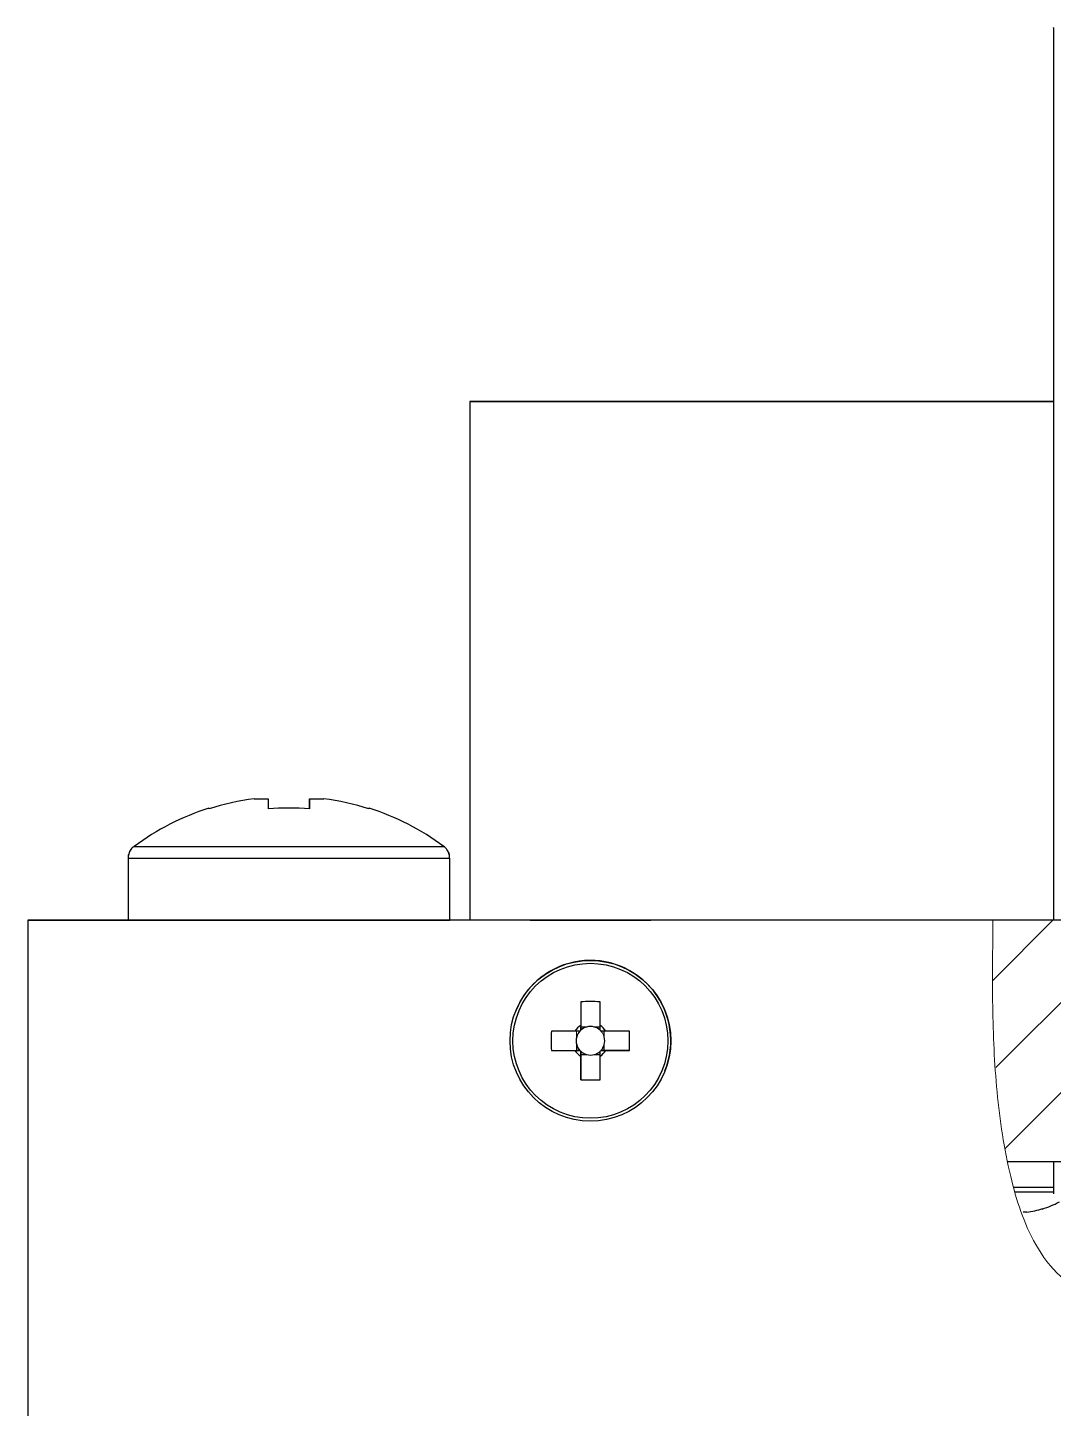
# Model space of a CAD drawing. Header units: millimetres. Extents: x 0 to 841, y -10 to 594.
# Drawn here: x 92.02 to 117.54, y 368.05 to 402.4 of the extents above; entities that cross this region are included whole.
import ezdxf

# ---------------------------------------------------------------- set-up
doc = ezdxf.new("R2010")
doc.units = ezdxf.units.MM

msp = doc.modelspace()

# ---------------------------------------------------------------- hatches: boundary and pattern name
at = {"linetype": 'Continuous', "lineweight": 18}
h = msp.add_hatch(dxfattribs=at)
h.set_pattern_fill('ANSI31', scale=0.5, style=0)
edge = h.paths.add_edge_path(flags=0)
edge.add_line((116.393, 374.199), (118.739, 374.199))
edge.add_spline(control_points=[(118.739, 374.199), (118.739, 375.666), (118.739, 377.133), (118.739, 378.6), (118.739, 379.133), (118.739, 379.666), (118.739, 380.199)], knot_values=[0, 0, 0, 0, 0.0044, 0.0044, 0.0044, 0.006, 0.006, 0.006, 0.006], weights=[1, 1, 1, 1, 1, 1, 1], degree=3, periodic=0)
edge.add_line((118.739, 380.199), (116.034, 380.199))
edge.add_spline(control_points=[(116.034, 380.199), (116.003, 377.966), (116.061, 375.857), (116.393, 374.199)], knot_values=[0.458811, 0.458811, 0.458811, 0.458811, 0.49513, 0.49513, 0.49513, 0.49513], weights=[1, 1, 1, 1], degree=3, periodic=0)

# ---------------------------------------------------------------- linework, layer by layer
at = {"color": 7, "linetype": 'Continuous', "lineweight": 25}
for p, q in [((117.537, 402.4), (117.536, 380.199)), ((103.016, 393.1), (103.016, 380.2)), ((99.033, 383.221), (99.033, 382.966)), ((99.033, 382.967), (99.033, 383.221)), ((99.033, 382.968), (99.033, 382.967)), ((100.502, 382.968), (100.502, 382.968)), ((94.518, 381.745), (94.518, 381.744)), ((94.518, 381.744), (94.518, 380.199)), ((102.518, 381.744), (102.518, 381.745)), ((102.518, 380.199), (102.518, 381.744)), ((92.018, 380.199), (92.016, 242.199)), ((94.518, 380.2), (92.018, 380.2)), ((92.018, 380.2), (92.018, 380.2)), ((92.018, 380.2), (92.018, 380.199)), ((94.518, 380.2), (92.018, 380.2)), ((116.034, 380.199), (92.018, 380.199)), ((92.018, 380.199), (92.018, 380.199)), ((92.018, 380.199), (98.518, 380.199)), ((103.016, 380.2), (102.518, 380.2)), ((118.739, 380.199), (116.077, 380.199)), ((105.778, 378.169), (105.778, 377.541)), ((106.258, 377.583), (106.258, 378.169)), ((104.162, 377.946), (104.162, 377.946)), ((105.778, 377.461), (105.778, 377.541)), ((105.921, 377.541), (105.778, 377.541)), ((106.258, 377.541), (106.115, 377.541)), ((105.634, 377.439), (105.047, 377.439)), ((106.36, 377.296), (106.36, 377.439)), ((105.047, 376.959), (105.634, 376.959)), ((105.047, 376.959), (105.676, 376.959)), ((105.676, 377.102), (105.676, 376.959)), ((105.755, 376.959), (105.676, 376.959)), ((105.778, 376.857), (105.778, 376.937)), ((105.778, 376.229), (105.778, 376.857)), ((105.778, 376.857), (105.921, 376.857)), ((105.778, 376.816), (105.778, 376.229)), ((106.115, 376.857), (106.258, 376.857)), ((106.36, 376.959), (106.28, 376.959)), ((106.36, 376.959), (106.36, 377.102)), ((106.988, 376.959), (106.36, 376.959)), ((107.873, 376.452), (107.873, 376.452)), ((116.393, 374.199), (118.739, 374.199)), ((117.536, 374.199), (117.536, 373.389)), ((117.538, 374.199), (117.536, 374.199)), ((117.538, 373.389), (117.536, 373.389)), ((116.873, 372.934), (116.782, 372.934))]:
    msp.add_line(p, q, dxfattribs=at)
at = {"color": 8, "linetype": 'Continuous', "lineweight": 25}
for p, q in [((94.664, 382.035), (94.665, 382.035)), ((102.368, 382.035), (102.371, 382.035))]:
    msp.add_line(p, q, dxfattribs=at)
at = {"color": 7, "linetype": 'Continuous', "lineweight": 18}
for p, q in [((92.018, 380.199), (116.034, 380.199)), ((116.034, 380.199), (116.034, 380.199)), ((105.676, 377.439), (105.676, 377.296))]:
    msp.add_line(p, q, dxfattribs=at)
at = {"color": 7, "linetype": 'Continuous', "lineweight": 25, "flags": 128}
for points in [[(117.537, 393.099), (117.36, 393.099), (116.811, 393.099), (116.115, 393.099), (115.288, 393.099), (114.349, 393.099), (113.32, 393.099), (112.225, 393.099), (111.09, 393.099), (109.942, 393.1), (108.807, 393.1), (107.713, 393.1), (106.684, 393.1), (105.744, 393.1), (104.917, 393.1), (104.221, 393.1), (103.672, 393.1), (103.284, 393.1), (103.066, 393.1), (103.022, 393.1), (103.153, 393.1), (103.458, 393.1), (103.927, 393.1), (104.552, 393.1), (105.316, 393.1), (106.201, 393.1), (107.188, 393.1), (108.253, 393.1), (109.371, 393.1), (110.354, 393.1)], [(110.353, 393.1), (110.139, 393.1), (109.405, 393.1), (108.73, 393.1), (108.152, 393.1), (107.702, 393.1), (107.403, 393.1), (107.272, 393.1), (107.316, 393.1), (107.532, 393.1), (107.909, 393.1), (108.427, 393.1), (109.058, 393.1), (109.767, 393.1), (110.516, 393.1)], [(110.679, 393.1), (110.516, 393.103), (110.352, 393.1)], [(110.516, 393.1), (111.266, 393.1), (111.975, 393.1), (112.605, 393.1), (113.123, 393.1), (113.5, 393.1), (113.717, 393.1), (113.761, 393.1), (113.63, 393.1), (113.331, 393.1), (112.88, 393.1), (112.302, 393.1), (111.628, 393.1), (110.894, 393.1), (110.679, 393.1)], [(110.678, 393.1), (111.661, 393.1), (112.779, 393.1), (113.844, 393.1), (114.831, 393.1), (115.717, 393.1), (116.481, 393.1), (117.105, 393.099), (117.537, 393.099)], [(96.533, 382.968), (96.529, 382.976), (96.526, 382.982), (96.524, 382.985), (96.524, 382.987), (96.524, 382.987)], [(96.533, 382.968), (96.529, 382.976), (96.526, 382.981), (96.524, 382.985), (96.524, 382.986), (96.524, 382.986)], [(97.65, 383.221), (97.684, 383.221), (97.721, 383.221), (97.761, 383.221), (97.804, 383.221), (97.85, 383.221), (97.899, 383.221), (97.95, 383.221), (98.003, 383.221)], [(97.65, 383.221), (97.684, 383.221), (97.721, 383.221), (97.761, 383.221), (97.804, 383.221), (97.85, 383.221), (97.899, 383.221), (97.95, 383.221), (98.003, 383.221)], [(98.003, 383.221), (98.003, 383.2), (98.003, 383.176), (98.003, 383.149), (98.003, 383.119), (98.003, 383.086), (98.003, 383.049), (98.003, 383.01), (98.003, 382.967)], [(99.033, 383.221), (99.033, 383.2), (99.033, 383.176), (99.033, 383.149), (99.033, 383.119), (99.033, 383.086), (99.033, 383.049), (99.033, 383.01), (99.033, 382.968)], [(99.033, 382.967), (99.033, 383.01), (99.033, 383.049), (99.033, 383.085), (99.033, 383.119), (99.033, 383.149), (99.033, 383.176), (99.033, 383.2), (99.033, 383.221)], [(99.033, 383.221), (99.086, 383.221), (99.137, 383.221), (99.185, 383.221), (99.231, 383.221), (99.274, 383.221), (99.315, 383.221), (99.352, 383.221), (99.385, 383.221)], [(99.033, 383.221), (99.086, 383.221), (99.137, 383.221), (99.185, 383.221), (99.231, 383.221), (99.274, 383.221), (99.315, 383.221), (99.352, 383.221), (99.385, 383.221)], [(100.502, 382.968), (100.506, 382.976), (100.509, 382.982), (100.511, 382.985), (100.511, 382.987), (100.511, 382.985), (100.509, 382.982), (100.506, 382.976), (100.502, 382.968)], [(100.502, 382.967), (100.506, 382.976), (100.509, 382.981), (100.511, 382.985), (100.511, 382.986), (100.511, 382.985), (100.509, 382.981), (100.506, 382.976), (100.502, 382.967)], [(94.518, 380.199), (94.605, 380.199), (94.864, 380.199), (95.282, 380.199), (95.841, 380.199), (96.518, 380.199), (97.282, 380.199), (98.1, 380.199), (98.936, 380.199), (99.754, 380.199), (100.518, 380.199), (101.194, 380.199), (101.754, 380.199), (102.172, 380.199), (102.43, 380.199), (102.518, 380.199)], [(117.536, 380.199), (117.36, 380.199), (116.811, 380.199), (116.115, 380.199), (115.288, 380.199), (114.349, 380.199), (113.32, 380.199), (112.225, 380.2), (111.09, 380.2), (109.942, 380.2), (108.807, 380.2), (107.712, 380.2), (106.683, 380.2), (105.744, 380.2), (104.917, 380.2), (104.221, 380.2), (103.672, 380.2), (103.284, 380.2), (103.066, 380.2), (103.016, 380.2)], [(104.518, 380.199), (104.54, 380.199), (104.719, 380.199), (105.053, 380.199), (105.505, 380.199), (106.018, 380.199)], [(106.018, 380.199), (105.566, 380.199), (105.176, 380.199), (104.899, 380.199), (104.773, 380.199), (104.815, 380.199), (105.02, 380.199), (105.36, 380.199), (105.604, 380.199)], [(107.268, 380.199), (107.262, 380.199), (107.137, 380.199), (106.86, 380.199), (106.469, 380.199), (106.018, 380.199)], [(106.018, 380.199), (106.531, 380.199), (106.982, 380.199), (107.317, 380.199), (107.495, 380.199), (107.518, 380.199)], [(105.778, 378.169), (105.778, 378.098), (105.778, 378.025), (105.778, 377.952), (105.778, 377.879), (105.778, 377.806), (105.778, 377.732), (105.778, 377.657), (105.778, 377.583)], [(106.988, 377.439), (106.916, 377.439), (106.844, 377.439), (106.771, 377.439), (106.698, 377.439), (106.624, 377.439), (106.55, 377.439), (106.476, 377.439), (106.401, 377.439)], [(106.258, 376.229), (106.258, 376.301), (106.258, 376.373), (106.258, 376.446), (106.258, 376.519), (106.258, 376.593), (106.258, 376.667), (106.258, 376.741), (106.258, 376.816)], [(106.401, 376.959), (106.476, 376.959), (106.55, 376.959), (106.624, 376.959), (106.698, 376.959), (106.771, 376.959), (106.844, 376.959), (106.916, 376.959), (106.988, 376.959)], [(117.271, 373.023), (117.268, 373.019), (117.265, 373.015), (117.262, 373.013), (117.257, 373.013), (117.252, 373.013), (117.247, 373.015), (117.246, 373.016)]]:
    msp.add_lwpolyline(points, dxfattribs=at)
at = {"color": 8, "linetype": 'Continuous', "lineweight": 25, "flags": 128}
for points in [[(94.664, 382.034), (94.754, 382.034), (95.02, 382.034), (95.45, 382.034), (96.023, 382.034), (96.713, 382.034), (97.487, 382.034), (98.309, 382.034), (99.141, 382.034), (99.944, 382.034), (100.68, 382.034), (101.315, 382.034), (101.82, 382.034), (102.169, 382.034), (102.349, 382.034), (102.371, 382.034)], [(94.518, 381.744), (94.605, 381.744), (94.864, 381.744), (95.282, 381.744), (95.841, 381.744), (96.518, 381.744), (97.282, 381.744), (98.1, 381.744), (98.936, 381.744), (99.754, 381.744), (100.518, 381.744), (101.194, 381.744), (101.754, 381.744), (102.172, 381.744), (102.43, 381.744), (102.518, 381.744), (102.518, 381.744)], [(117.536, 373.55), (117.493, 373.55), (117.029, 373.55), (116.554, 373.55)], [(117.536, 373.432), (117.389, 373.432), (116.902, 373.432), (116.589, 373.432)]]:
    msp.add_lwpolyline(points, dxfattribs=at)
at = {"color": 7, "linetype": 'Continuous', "lineweight": 25}
for radius in [2, 1.928]:
    msp.add_circle((106.018, 377.199), radius, dxfattribs=at)
for centre, radius, start, end in [((98.518, 376.799), 6.5, 107.862, 126.3577), ((98.518, 376.799), 6.48, 97.6961, 107.8345), ((98.518, 376.799), 6.48, 97.6961, 107.8345), ((98.518, 376.8), 6.48, 97.6961, 107.8345), ((98.518, 375.809), 7.177, 85.8847, 94.1141), ((98.518, 375.808), 7.178, 85.8851, 94.1137), ((98.518, 375.809), 7.177, 85.8847, 94.1141), ((98.518, 376.799), 6.48, 72.1642, 82.3026), ((98.518, 376.8), 6.48, 72.1642, 82.3026), ((98.518, 376.799), 6.48, 72.1642, 82.3026), ((98.518, 376.799), 6.5, 53.641, 72.1368), ((106.018, 377.199), 2, 338.0686, 158.0686), ((106.018, 371.097), 7.076, 88.0568, 91.9441), ((106.018, 377.199), 0.453, 122.0282, 147.9725), ((106.018, 377.199), 0.356, 105.8324, 132.4627), ((106.018, 377.199), 0.356, 74.1683, 105.8324), ((106.018, 377.199), 0.356, 47.538, 74.1683), ((106.018, 377.199), 0.453, 32.0282, 57.9725), ((112.117, 377.199), 7.074, 178.0557, 181.9443), ((106.018, 377.199), 0.355, 164.1683, 195.8324), ((106.018, 377.199), 0.355, 137.538, 164.1683), ((106.018, 377.199), 0.355, 132.4627, 137.538), ((106.018, 377.199), 0.356, 42.4627, 47.538), ((106.018, 377.199), 0.356, 344.1683, 15.8324), ((99.918, 377.199), 7.074, 358.0557, 1.9443), ((106.018, 377.199), 0.453, 212.0282, 237.9725), ((106.018, 377.199), 0.355, 195.8324, 222.4627), ((106.018, 377.199), 0.355, 222.4627, 227.538), ((106.018, 377.199), 0.355, 227.538, 254.1683), ((106.018, 377.199), 0.355, 254.1683, 285.8324), ((106.018, 377.199), 0.356, 285.8324, 312.4627), ((106.018, 377.199), 0.453, 302.0282, 327.9725), ((106.018, 377.199), 0.356, 312.4627, 317.538), ((106.018, 377.199), 0.356, 317.538, 344.1683), ((106.018, 383.304), 7.079, 268.0576, 271.9433), ((116.535, 375.386), 2.475, 277.8712, 287.3094), ((116.516, 375.4), 2.5, 287.3502, 297.8698)]:
    msp.add_arc(centre, radius, start, end, dxfattribs=at)
at = {"color": 7, "linetype": 'Continuous', "lineweight": 18}
msp.add_arc((106.018, 377.199), 0.356, 15.8324, 42.4627, dxfattribs=at)
at = {"color": 7, "linetype": 'Continuous', "lineweight": 25}
for centre, major_axis, ratio, start_param, end_param in [((106.018, 377.243), (0, 0.314), 0.990128, 5.965373, 6.600506), ((105.974, 377.199), (0.314, 0), 0.990111, 2.823417, 3.458549), ((106.062, 377.199), (0.314, 0), 0.990121, 5.966229, 6.601362)]:
    msp.add_ellipse(centre, major_axis=major_axis, ratio=ratio, start_param=start_param, end_param=end_param, dxfattribs=at)
at = {"color": 7, "linetype": 'Continuous', "lineweight": 18}
msp.add_ellipse((106.018, 377.155), major_axis=(0, 0.314), ratio=0.990104, start_param=2.824272, end_param=3.459404, dxfattribs=at)
at = {"color": 7, "linetype": 'Continuous', "lineweight": 25}
for points, knots in [([(117.537, 402.4), (117.537, 402.4), (117.537, 402.396), (117.537, 402.399), (117.537, 402.402)], [0, 0, 0, 0, 0.099883, 1, 1, 1, 1]), ([(94.679, 382.043), (94.653, 382.023), (94.594, 381.979), (94.533, 381.875), (94.523, 381.792), (94.518, 381.749)], [0, 0, 0, 0, 0.286724, 0.629697, 1, 1, 1, 1]), ([(102.513, 381.752), (102.511, 381.789), (102.507, 381.863), (102.454, 381.955), (102.395, 382.021), (102.35, 382.048), (102.331, 382.059)], [0, 0, 0, 0, 0.295387, 0.58547, 0.825361, 1, 1, 1, 1]), ([(94.562, 381.908), (94.556, 381.899), (94.526, 381.856), (94.511, 381.793), (94.519, 381.747), (94.52, 381.743)], [0, 0, 0, 0, 0.181347, 0.928526, 1, 1, 1, 1]), ([(102.512, 381.743), (102.513, 381.763), (102.517, 381.823), (102.493, 381.892), (102.464, 381.93), (102.459, 381.936)], [0, 0, 0, 0, 0.290555, 0.882875, 1, 1, 1, 1]), ([(105.778, 377.583), (105.778, 377.578), (105.778, 377.551), (105.778, 377.512), (105.778, 377.474), (105.778, 377.461)], [0, 0, 0, 0, 0.117449, 0.709469, 1, 1, 1, 1]), ([(106.258, 377.461), (106.258, 377.474), (106.258, 377.512), (106.258, 377.551), (106.258, 377.578), (106.258, 377.583)], [0, 0, 0, 0, 0.290531, 0.882551, 1, 1, 1, 1]), ([(105.755, 377.439), (105.743, 377.439), (105.705, 377.439), (105.666, 377.439), (105.638, 377.439), (105.634, 377.439)], [0, 0, 0, 0, 0.29053, 0.882551, 1, 1, 1, 1]), ([(106.401, 377.439), (106.397, 377.439), (106.37, 377.439), (106.33, 377.439), (106.292, 377.439), (106.28, 377.439)], [0, 0, 0, 0, 0.117449, 0.70947, 1, 1, 1, 1]), ([(105.634, 376.959), (105.638, 376.959), (105.666, 376.959), (105.705, 376.959), (105.743, 376.959), (105.755, 376.959)], [0, 0, 0, 0, 0.117458, 0.709462, 1, 1, 1, 1]), ([(105.778, 376.937), (105.778, 376.924), (105.778, 376.887), (105.778, 376.847), (105.778, 376.82), (105.778, 376.816)], [0, 0, 0, 0, 0.290538, 0.882542, 1, 1, 1, 1]), ([(106.258, 376.816), (106.258, 376.82), (106.258, 376.847), (106.258, 376.887), (106.258, 376.924), (106.258, 376.937)], [0, 0, 0, 0, 0.117458, 0.709462, 1, 1, 1, 1]), ([(106.28, 376.959), (106.292, 376.959), (106.33, 376.959), (106.37, 376.959), (106.397, 376.959), (106.401, 376.959)], [0, 0, 0, 0, 0.290539, 0.882553, 1, 1, 1, 1])]:
    msp.add_open_spline(points, degree=3, knots=knots, dxfattribs=at)
at = {"color": 7, "linetype": 'Continuous', "lineweight": 18}
msp.add_open_spline([(148.957, 380.199), (148.816, 379.485), (148.535, 378.059), (147.957, 375.956), (147.249, 374.168), (146.436, 372.723), (145.622, 371.667), (144.684, 370.821), (143.585, 370.129), (142.276, 369.615), (140.557, 369.235), (138.542, 369.117), (136.267, 369.345), (134.035, 369.909), (131.757, 370.68), (129.403, 371.494), (127.159, 372.022), (125.147, 372.103), (123.445, 371.858), (121.833, 371.314), (120.425, 370.859), (119.241, 370.689), (118.36, 370.872), (117.624, 371.348), (117.083, 372.085), (116.707, 372.947), (116.354, 374.215), (116.098, 375.926), (116.006, 378.061), (116.025, 379.486), (116.034, 380.199)], degree=3, knots=[0, 0, 0, 0, 0.045733, 0.091473, 0.136993, 0.166297, 0.195548, 0.220456, 0.245363, 0.276861, 0.308417, 0.355774, 0.403187, 0.451676, 0.500258, 0.554459, 0.608445, 0.644497, 0.680508, 0.715914, 0.751291, 0.773712, 0.790199, 0.806742, 0.827672, 0.846661, 0.865707, 0.910322, 0.955157, 1, 1, 1, 1], dxfattribs=at)

doc.saveas('drawing.dxf')
